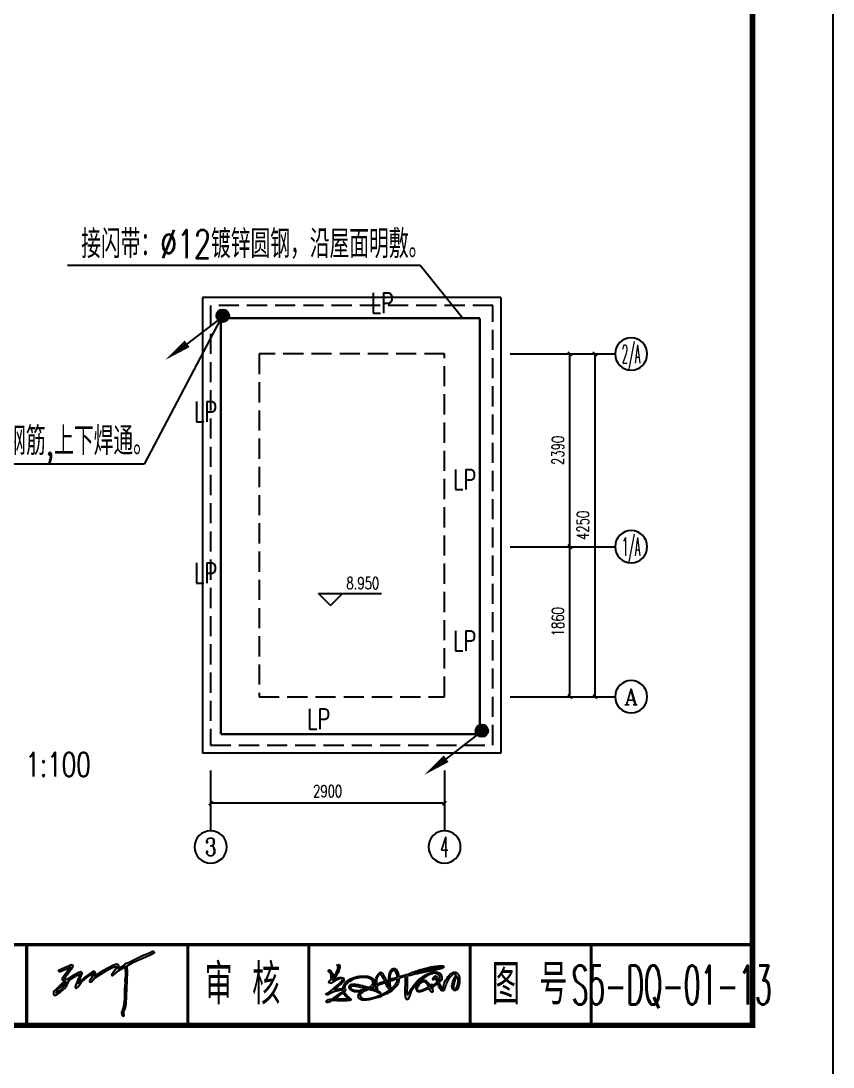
# Model space of a CAD drawing. Header units: millimetres. Extents: x 210068 to 672068, y -299976 to -107099.
# Drawn here: x 493998 to 504068, y -264009 to -251037 of the extents above; entities that cross this region are included whole.
import ezdxf
from ezdxf.enums import TextEntityAlignment as Align

# ---------------------------------------------------------------- set-up
doc = ezdxf.new("R2010")
doc.units = ezdxf.units.MM
doc.header["$LTSCALE"] = 1000
doc.header["$MEASUREMENT"] = 0
doc.linetypes.add('DASH', pattern=[0.35, 0.25, -0.1])
for name, color, linetype in [('AXIS', 6, 'Continuous'), ('AXIS_TEXT', 7, 'Continuous'), ('DIM_ELEV', 3, 'Continuous'), ('E-SYST-DIM', 3, 'Continuous'), ('E-TEXT-PLAN', 7, 'Continuous'), ('E-TEXT-PLAN-DER', 7, 'Continuous'), ('PUB_TEXT', 7, 'Continuous'), ('T-CABL-E', 7, 'Continuous'), ('文字', 7, 'Continuous')]:
    doc.layers.add(name, color=color, linetype=linetype)
doc.styles.add('_TCH_AXIS', font='COMPLEX', dxfattribs={"bigfont": 'GBCBIG'})
doc.styles.add('_TCH_DIM', font='SIMPLEX', dxfattribs={"width": 0.8, "height": 3.5, "bigfont": 'HZTXT'})
doc.styles.add('COMPLEX', font='COMPLEX')
doc.styles.add('DIM_FONT', font='SIMPLEX', dxfattribs={"width": 0.7, "bigfont": 'GBCBIG'})
doc.styles.add('IDQSTYLE', font='simplex1.shx', dxfattribs={"width": 0.7, "bigfont": 'hztxt.shx'})
doc.styles.get("Standard").update_dxf_attribs({"font": 'simplex1.shx', "width": 0.7, "bigfont": 'HZTXT.shx'})
doc.dimstyles.new('DIMN50', dxfattribs={"dimscale": 0.5, "dimtxt": 300, "dimasz": 100, "dimexe": 250, "dimexo": 300, "dimgap": 150, "dimtad": 1, "dimdec": 0, "dimzin": 0, "dimdsep": 46, "dimtxsty": 'DIM_FONT', "dimblk": 'ARCHTICK', "dimcen": 0.09, "dimclrt": 7, "dimazin": 2, "dimtfac": 1, "dimtdec": 0, "dimtix": 1, "dimtmove": 2, "dimatfit": 3, "dimldrblk": 'ARCHTICK', "dimfxl": 0, "dimtolj": 1, "dimtzin": 0, "dimarcsym": 0})

# ---------------------------------------------------------------- blocks, each defined once
blk = doc.blocks.new('series')
at = {"width": 0.75}
for tag, height, p in [('页码', 4, (-35, -19)), ('图名', 5, (-220, -282)), ('图号', 5, (-20, -282))]:
    blk.add_attdef(tag, text='', height=height, dxfattribs=at).set_placement(p, align=Align.MIDDLE_CENTER)
blk = doc.blocks.new('_ArchTick')
at = {"color": 0, "linetype": 'ByBlock', "const_width": 0.4}
blk.add_lwpolyline([(-0.5, -0.5), (0.5, 0.5)], dxfattribs=at)
blk = doc.blocks.new('*D114')
at = {"layer": 'AXIS', "color": 0, "lineweight": -2}
for p, q in [((500613, -257557), (500931, -257557)), ((500806, -259417), (500806, -257557)), ((500613, -259417), (500931, -259417))]:
    blk.add_line(p, q, dxfattribs=at)
at = {"layer": 'Defpoints', "color": 0}
for p in [(500463, -257557), (500806, -257557), (500463, -259417)]:
    blk.add_point(p, dxfattribs=at)
at = {"layer": 'AXIS', "color": 0, "lineweight": -2, "xscale": 50, "yscale": 50, "zscale": 50}
for p, rotation in [((500806, -257557), 90), ((500806, -259417), 270)]:
    blk.add_blockref('_ArchTick', p, dxfattribs=dict(at, rotation=rotation))
at = {"layer": 'AXIS', "color": 7, "insert": (500656, -258487), "char_height": 150, "attachment_point": 5, "rotation": 90, "style": 'DIM_FONT'}
blk.add_mtext('\\A1;1860', dxfattribs=at)
blk = doc.blocks.new('*D115')
at = {"layer": 'AXIS', "color": 0, "lineweight": -2}
for p, q in [((500613, -255167), (500931, -255167)), ((500806, -257557), (500806, -255167)), ((500613, -257557), (500931, -257557))]:
    blk.add_line(p, q, dxfattribs=at)
at = {"layer": 'Defpoints', "color": 0}
for p in [(500463, -255167), (500806, -255167), (500463, -257557)]:
    blk.add_point(p, dxfattribs=at)
at = {"layer": 'AXIS', "color": 0, "lineweight": -2, "xscale": 50, "yscale": 50, "zscale": 50}
for p, rotation in [((500806, -255167), 90), ((500806, -257557), 270)]:
    blk.add_blockref('_ArchTick', p, dxfattribs=dict(at, rotation=rotation))
at = {"layer": 'AXIS', "color": 7, "insert": (500656, -256362), "char_height": 150, "attachment_point": 5, "rotation": 90, "style": 'DIM_FONT'}
blk.add_mtext('\\A1;2390', dxfattribs=at)
blk = doc.blocks.new('*D116')
at = {"layer": 'AXIS', "color": 0, "lineweight": -2}
for p, q in [((500925, -255167), (501242, -255167)), ((501117, -259417), (501117, -255167)), ((500925, -259417), (501242, -259417))]:
    blk.add_line(p, q, dxfattribs=at)
at = {"layer": 'Defpoints', "color": 0}
for p in [(500775, -255167), (501117, -255167), (500775, -259417)]:
    blk.add_point(p, dxfattribs=at)
at = {"layer": 'AXIS', "color": 0, "lineweight": -2, "xscale": 50, "yscale": 50, "zscale": 50}
for p, rotation in [((501117, -255167), 90), ((501117, -259417), 270)]:
    blk.add_blockref('_ArchTick', p, dxfattribs=dict(at, rotation=rotation))
at = {"layer": 'AXIS', "color": 7, "insert": (500967, -257292), "char_height": 150, "attachment_point": 5, "rotation": 90, "style": 'DIM_FONT'}
blk.add_mtext('\\A1;4250', dxfattribs=at)
blk = doc.blocks.new('*D117')
at = {"layer": 'AXIS', "color": 0, "lineweight": -2}
for p, q in [((496351, -260331), (496351, -260863)), ((499251, -260331), (499251, -260863)), ((499251, -260738), (496351, -260738))]:
    blk.add_line(p, q, dxfattribs=at)
at = {"layer": 'Defpoints', "color": 0}
for p in [(496351, -260181), (499251, -260181), (496351, -260738)]:
    blk.add_point(p, dxfattribs=at)
at = {"layer": 'AXIS', "color": 0, "lineweight": -2, "xscale": 50, "yscale": 50, "zscale": 50, "rotation": 180}
blk.add_blockref('_ArchTick', (496351, -260738), dxfattribs=at)
at = {"layer": 'AXIS', "color": 0, "lineweight": -2, "xscale": 50, "yscale": 50, "zscale": 50}
blk.add_blockref('_ArchTick', (499251, -260738), dxfattribs=at)
at = {"layer": 'AXIS', "color": 7, "insert": (497801, -260588), "char_height": 150, "attachment_point": 5, "style": 'DIM_FONT'}
blk.add_mtext('\\A1;2900', dxfattribs=at)
blk = doc.blocks.new('_AXISO')
blk.add_circle((0, 0), 0.5)
at = {"layer": 'AXIS_TEXT', "style": 'COMPLEX', "width": 1.041667}
blk.add_attdef('A', text='', height=0.56, dxfattribs=at).set_placement((-0.25, -0.28), (0.25, -0.28), align=Align.FIT)
blk = doc.blocks.new('*X18')
at = {"color": 0, "linetype": 'Continuous'}
for p, q in [((192.59, 446.72), (193.87, 448.01)), ((192.65, 446.36), (194.23, 447.94)), ((192.69, 447.24), (193.35, 447.91)), ((192.79, 446.07), (194.52, 447.8)), ((192.98, 445.84), (194.75, 447.61)), ((193.23, 445.66), (194.93, 447.37)), ((193.53, 445.54), (195.05, 447.06)), ((193.92, 445.51), (195.08, 446.67)), ((194.61, 445.77), (194.82, 445.99))]:
    blk.add_line(p, q, dxfattribs=at)
blk = doc.blocks.new('HC000750')
at = {"color": 0, "linetype": 'Continuous'}
blk.add_line((0, -0.06), (-3.11, -3.23), dxfattribs=at)
blk.add_lwpolyline([(-3.11, -3.23, 0.8, 0, 0), (-5.06, -5.12, 0, 0, 0)], format="xyseb", dxfattribs=at)
blk.add_circle((0, 0), 0.625, dxfattribs=at)
at = {"color": 0, "linetype": 'Continuous', "xscale": 0.5, "yscale": 0.5, "zscale": 0.5}
blk.add_blockref('*X18', (-96.92, -223.38), dxfattribs=at)
at = {"layer": 'E-TEXT-PLAN-DER', "color": 0, "style": 'IDQSTYLE', "width": 0.7}
blk.add_attdef('PSFHATT', (2.63, -5.12), '', height=2.5, dxfattribs=at)
blk = doc.blocks.new('A$C4E6C0036')
at = {"layer": 'E-TEXT-PLAN', "color": 4, "xscale": 320, "yscale": 320, "zscale": 320}
blk.add_blockref('HC000750', (1618, 1638), dxfattribs=at)

msp = doc.modelspace()

# ---------------------------------------------------------------- hatches: boundary and pattern name
at = {"linetype": 'Continuous'}
h = msp.add_hatch(color=256, dxfattribs=at)
h.paths.add_polyline_path([(494555, -262958.5), (494562.2, -262954.9), (494555, -262976.5), (494515.4, -263026.9), (494472.2, -263066.5), (494436.2, -263088.1), (494457.8, -263048.5)], flags=17)
h.paths.add_polyline_path([(495645.8, -262580.5), (495642.2, -262576.9), (495631.4, -262576.9), (495591.8, -262598.5), (495505.4, -262630.9), (495332.6, -262717.3), (495296.6, -262724.5), (495285.8, -262735.3), (495285.8, -262742.5), (495206.6, -262792.9), (495213.8, -262753.3), (495199.4, -262738.9), (495185, -262735.3), (495138.2, -262749.7), (495015.8, -262814.5), (494918.6, -262879.3), (494911.4, -262879.3), (494922.2, -262850.5), (494918.6, -262832.5), (494911.4, -262825.3), (494889.8, -262825.3), (494789, -262893.7), (494713.4, -262969.3), (494756.6, -262850.5), (494756.6, -262839.7), (494745.8, -262828.9), (494717, -262836.1), (494655.8, -262868.5), (494573, -262922.5), (494533.4, -262915.3), (494641.4, -262767.7), (494645, -262753.3), (494627, -262742.5), (494465, -262810.9), (494465, -262821.7), (494475.8, -262828.9), (494612.6, -262771.3), (494508.2, -262911.7), (494508.2, -262926.1), (494515.4, -262933.3), (494547.8, -262940.5), (494501, -262976.5), (494411, -263066.5), (494403.8, -263080.9), (494403.8, -263109.7), (494414.6, -263120.5), (494447, -263109.7), (494483, -263084.5), (494537, -263034.1), (494565.8, -262998.1), (494601.8, -262926.1), (494688.2, -262872.1), (494731.4, -262854.1), (494670.2, -263008.9), (494670.2, -263023.3), (494684.6, -263034.1), (494709.8, -263012.5), (494745.8, -262962.1), (494789, -262918.9), (494850.2, -262872.1), (494897, -262846.9), (494886.2, -262882.9), (494850.2, -262944.1), (494857.4, -262958.5), (494879, -262947.7), (494911.4, -262908.1), (495055.4, -262814.5), (495134.6, -262774.9), (495170.6, -262760.5), (495188.6, -262760.5), (495188.6, -262774.9), (495120.2, -262864.9), (495123.8, -262875.7), (495138.2, -262875.7), (495213.8, -262810.9), (495289.4, -262767.7), (495293, -262875.7), (495285.8, -262929.7), (495289.4, -262972.9), (495282.2, -263034.1), (495282.2, -263156.5), (495271.4, -263260.9), (495246.2, -263332.9), (495249.8, -263358.1), (495264.2, -263376.1), (495271.4, -263376.1), (495278.6, -263365.3), (495271.4, -263336.5), (495296.6, -263271.7), (495303.8, -263224.9), (495318.2, -262836.1), (495314.6, -262753.3), (495393.8, -262706.5), (495613.4, -262612.9), (495653, -262587.7)])
h = msp.add_hatch(color=256)
h.paths.add_polyline_path([(497931.4, -262757.8, 0.4327362), (497923.3, -262751, -0.414825), (497917.2, -262746.2, -0.2174435), (497939.8, -262739.1, -0.3028238), (497952.6, -262758.1, -0.0646195), (497938.8, -262824.4, 0.0020696), (497892.8, -262901.3, -0.0118612), (497863.8, -262927.4, 0.7994399), (497876.4, -262930.3, -0.0277972), (497939.3, -262900.3, -0.1025058), (497987.2, -262901.1, -0.2791053), (497997.7, -262911.2, -0.3766822), (497994.9, -262952.2, -0.0137946), (497903.5, -263034.3, 0.0411371), (497884.8, -263049.4, 0.3266972), (497899.9, -263050.9, -0.0497927), (497968.5, -263037.2, 0.1381295), (497991.1, -263030, 0.0043732), (497996.8, -262998.1, -0.0037903), (498028, -262954.7, -0.0731098), (498091.9, -262912.5, -0.0392957), (498163.9, -262888.1, -0.0576859), (498298.5, -262881.6, -0.0451618), (498362.2, -262913.1, -0.096541), (498385.9, -262954.3, -0.063701), (498373.9, -262990.6, 0.7152111), (498379.2, -262993.8, 0.0348217), (498393.7, -262986, -0.0050491), (498393.3, -262945.9, -0.0699507), (498406, -262887.4, -0.0946028), (498451.8, -262833, -0.4266704), (498466, -262834.8, -0.1664051), (498490.4, -262862.8, -0.0455592), (498518.9, -262919.7, 0.3457404), (498534.6, -262937.1, 0.3271849), (498558.7, -262926.4, -0.006336), (498564.2, -262859.7, -0.0704587), (498593.8, -262798.8, -0.2771538), (498634.7, -262787.8, -0.2582571), (498659.4, -262811.6, -0.0598532), (498680.3, -262859.4, 0.0331616), (498683.2, -262888.3), (498723, -262878.4, 0.0061849), (498781.2, -262863.1, -0.0154702), (498928.5, -262808.3, -0.0237323), (499052.8, -262774.5, -0.0275198), (499179.7, -262755.1, -0.0939047), (499233.7, -262755.7, -0.6394761), (499234.5, -262779.2, -0.0844158), (499170.3, -262799.9, -0.0132345), (499031.7, -262827.4, 0.00764), (498800.5, -262879.1, 0.4170973), (498787.5, -262896.9, -0.0068591), (498784.8, -263060.8, 0.052186), (498786.3, -263105.7, 0.9171388), (498798.3, -263107.1, -0.0654685), (498854.8, -263016.8, -0.040623), (498923, -262933, -0.0295505), (499006.8, -262873.5, -0.0510813), (499097.4, -262831.9, -0.0592818), (499159.4, -262830.6, -0.0981614), (499205.2, -262857.1, -0.1186853), (499217.9, -262908.9, -0.1726922), (499198, -262949.3, 0.0946632), (499182.9, -262958.9, 0.0521788), (499212.9, -263028.2, 0.3405225), (499226.7, -263038, 0.25885), (499235.6, -263023.5, -0.0721136), (499254.2, -262949, -0.0415148), (499313.7, -262864.7, -0.0470668), (499350.5, -262837.2, -0.1827595), (499383.1, -262830.6, -0.2343197), (499420, -262859.1, -0.0735697), (499433.5, -262892, -0.0388471), (499436.8, -262917.1, -0.074643), (499426.2, -263010.6, -0.0217995), (499413.7, -263041.5, -0.1539104), (499388.4, -263061.2, -0.223788), (499370, -263058.2, -0.1622081), (499346, -263026.9, -0.1397454), (499348, -262973.4, -0.0385409), (499379.4, -262893, 0.0143412), (499391.9, -262869.1, 0.309375), (499388.1, -262856.4, 0.2722505), (499371.7, -262851.2, 0.128075), (499345.2, -262868.2, 0.0555112), (499309.1, -262908.8, 0.0577165), (499275.9, -262967, 0.0259253), (499254.8, -263034.6, -0.168675), (499233.3, -263064.8, -0.1362568), (499210.1, -263058.4, -0.1167027), (499180.9, -263008.3, -0.032028), (499171.6, -262981.3, 0.5041088), (499163.2, -262980.4, -0.0231096), (499131.8, -262998.9, -0.0152378), (499105.7, -263013.2, 0.3334555), (499101.3, -263026.4, 0.044295), (499106.7, -263064.8, -0.2384524), (499102.4, -263079.3, -0.2012734), (499089.6, -263078.5, -0.0718023), (499077.2, -263067.4, -0.1000271), (499065.3, -263042.2, 0.2425395), (499060.1, -263034.9, 0.2253254), (499048.4, -263038.3, -0.0305318), (498970.2, -263072.2, -0.0623434), (498931.6, -263078.2, -0.0254803), (498916, -263070.3, -0.1584213), (498900.9, -263042.2, -0.0347172), (498900.3, -263035.2, -0.0931023), (498912, -262998.9, -0.0511314), (498946.2, -262952.1, -0.0518468), (498978.2, -262930, -0.0699281), (499005.5, -262929.7, -0.0862153), (499032.2, -262947, 0.0042666), (499050, -262967.7, -0.0082458), (499072.9, -263007.1, 0.4672977), (499085.5, -263006.7, 0.2152786), (499089, -262988.9, -0.1146676), (499091.9, -262982.5, -0.2545008), (499097.8, -262988.2, 0.157949), (499102.8, -262995.2, 0.0496999), (499132.9, -262976.5, 0.0431146), (499161.5, -262955.9, 0.1935942), (499153.7, -262941.3, -0.0042784), (499140, -262907.1, 0.3613943), (499129.5, -262909.2, 0.0482181), (499114.6, -262928.1, -0.1901289), (499105.6, -262926, -0.2330104), (499108.1, -262911.7, -0.1097301), (499128, -262884.1, -0.4251917), (499152.1, -262884, -0.0321403), (499165.6, -262916.4, 0.0623462), (499176.2, -262938.1, 0.1551652), (499187.1, -262933.2, 0.1479596), (499194.6, -262901, 0.1345155), (499177.9, -262863.1, 0.1393905), (499122.6, -262846.3, 0.0360024), (499040.6, -262873.9, 0.0208982), (498954.5, -262930.7, 0.0282837), (498870.6, -263024.2), (498839, -263070.5), (498810.5, -263141.6), (498794.1, -263171.1), (498778.9, -263171.1), (498769.7, -263159.6), (498765.8, -263129.7, -0.0460679), (498764.8, -262994.1, -0.0082422), (498767.5, -262927.4, 0.0338811), (498768, -262897.7, 0.5113301), (498756.3, -262887.2, -0.0582598), (498703.8, -262902.4, 0.1369115), (498687.5, -262911.3, 0.1861389), (498682.5, -262940.9, -0.2193356), (498658.3, -263001.5, -0.0562723), (498574.2, -263080.5, -0.0279825), (498409, -263152.7, -0.0286218), (498285.9, -263180.7, -0.0620296), (498231.2, -263177.7, -0.1104476), (498190.2, -263155.8, -0.1967704), (498182.3, -263118.8, -0.1131678), (498200.7, -263084.9, -0.0371835), (498218.7, -263073.2, 0.6466787), (498214.9, -263070.7, -0.1576124), (498187.9, -263078.2, -0.0170253), (498133.2, -263075.5, -0.1193186), (498089.8, -263053.6, -0.1690436), (498067.5, -263020.3, -0.2332322), (498074.7, -262995.2, -0.1410183), (498107.2, -262979.7, -0.0508835), (498148.4, -262981.8, -0.0195394), (498209, -262993.7, -0.0304809), (498299, -263019.2, 0.1215215), (498315.8, -263019, 0.0485331), (498345.8, -262998.4, 0.147562), (498361.2, -262971.6, 0.1370582), (498358.9, -262939.5, 0.0665455), (498332.6, -262915.7, 0.0377993), (498284.9, -262899.9, 0.0299176), (498214, -262900, 0.0427972), (498133.1, -262915.4, 0.0420571), (498057.7, -262958.3, 0.0981624), (498018.3, -263002.5, 0.0841314), (498009, -263033.8, -0.1519375), (498024.3, -263057.6, -0.3106588), (498014, -263067.9, 0.3875144), (498011.5, -263084.3, 0.0608374), (498042.1, -263124.8, -0.0011282), (498058.2, -263140.2, 0.0072521), (498086.9, -263162.6, -0.3491084), (498090.2, -263175.6, 1.2567844), (498087.3, -263178.6, -0.2568734), (498070.7, -263183.6, -0.0124278), (497999.7, -263189, -0.0245348), (497891.4, -263185.3, 0.0325614), (497850.9, -263185.9, -0.0617886), (497801.8, -263208.4, -0.5628851), (497784.1, -263192.9, -0.2086462), (497797.7, -263178.2, -0.1119134), (497851.5, -263167.9, 0.0189876), (497870.2, -263156.2, -0.0015636), (497965.4, -263088.4, 0.0431656), (497997.3, -263064.9, 0.2774168), (497987.7, -263052.2, 0.0215885), (497911.9, -263068, 0.0625001), (497853, -263084.8, 0.0430708), (497806.1, -263115, -0.1160671), (497783.6, -263110.2, -0.4490408), (497788.4, -263096.8, -0.0009373), (497818.6, -263079.1, 0.0358329), (497899.3, -263015.4, 0.0144033), (497977.1, -262944.3, -0.0026158), (497988.9, -262928.2, 0.2401308), (497982.9, -262913.2, 0.1301719), (497938.3, -262917.7, 0.0410354), (497883.1, -262948.8, 0.0090065), (497848.7, -262969.5, -0.1516466), (497820.8, -262966.8, -0.1315232), (497813.9, -262955.4, -0.1772201), (497833.1, -262934.8, -0.0119865), (497846, -262920.7, 0.1895782), (497845.1, -262895.2, 0.0195597), (497841.8, -262857.4, 0.0812343), (497822.2, -262834, -0.0497585), (497812.9, -262820.6, -0.2540424), (497814.6, -262808.2, -0.30104), (497830.3, -262806, -0.2307617), (497832.5, -262808.3, -0.0165178), (497847.1, -262827.2, -0.0043282), (497863.2, -262849.6, -0.0040155), (497866.7, -262894.1, 0.3889693), (497879, -262888.7, -0.0727992), (497901.5, -262853.3, -0.0107612), (497915.6, -262821.5, 0.0023371), (497929.1, -262784.8, 0.0646151)])
h.paths.add_polyline_path([(498486.7, -262900.2, 0.0065219), (498505.4, -262931.7, -0.2716971), (498508, -262944.4, -0.240232), (498498.3, -262950.5, 0.046381), (498472.1, -262957.1, 0.0200979), (498417.9, -262979.5, -0.4281212), (498407.5, -262978.2, -0.2210185), (498404.5, -262967.3, -0.046018), (498412, -262912.4, 0.0496636), (498423.5, -262884, -0.130486), (498447.2, -262856.9), (498454, -262854.5, -0.3156224), (498464.4, -262863.8, -0.0200788)], flags=16)
h.paths.add_polyline_path([(498518, -262963.9, 0.0405167), (498520.4, -262976, -0.0162823), (498540.6, -263012.7, 0.0839158), (498563.5, -263040.9, 0.4083665), (498576.3, -263039.6, 0.0091667), (498575.6, -263009.7, 0.0198115), (498571.4, -262954.9, -0.183743), (498577.6, -262942.5, -0.0325545), (498595.7, -262938.2, 0.0125035), (498652.1, -262920.7, -0.1784633), (498662.3, -262918.1, -0.0798844), (498663.5, -262940.1, -0.0426192), (498640.3, -262985, -0.0147428), (498585.3, -263048.4, 0.0005419), (498486.3, -263101.3, -0.01808), (498370.6, -263147.5, -0.0364788), (498303.2, -263160.8, -0.056104), (498243.7, -263160, -0.1075588), (498214.2, -263145.6, -0.1739776), (498203.8, -263122.4, -0.2239365), (498214.2, -263099.1, -0.0605148), (498252.1, -263072.1, -0.0176263), (498304, -263046.9, -0.1133686), (498314.3, -263046.9, 0.0030335), (498351, -263057.3, -0.0104927), (498397.4, -263071.4, -0.0302672), (498415.1, -263078.9, -0.0453155), (498425.9, -263084.9, -0.1046585), (498429, -263086.7, 0.1444517), (498444, -263093.3, 0.4530348), (498455.2, -263089.6, 0.3138115), (498456.2, -263083.2, 0.0522387), (498439.3, -263071.8, 0.0569054), (498421.8, -263061.9, -0.2850284), (498418.2, -263054.6, 0.0893207), (498413.7, -263029.1, -0.1474286), (498409.6, -263008.8, -0.2223063), (498421.9, -262999.9, 0.0107226), (498469.8, -262981, 0.0287759), (498509.3, -262962.9, -0.4496064)], flags=16)
h.paths.add_polyline_path([(498579.8, -262862.5, -0.0474508), (498595.6, -262821.2, -0.3272478), (498619.2, -262807.7, -0.2577654), (498644.6, -262830.6, 0.0319868), (498653.7, -262851.8, -0.0621655), (498659.7, -262892.4, -0.4762855), (498652.7, -262900.5, -0.021082), (498601.1, -262916.8, -0.0341056), (498579.4, -262922, -0.2405952), (498575.1, -262916.6, -0.0718276)], flags=16)
h.paths.add_polyline_path([(498536.7, -262952.6, -0.3115096), (498538.7, -262952.1, 0.0911218), (498547, -262952.2, -0.0446169), (498559, -262950.6, -0.2547374), (498561.5, -262956.6, 0.043825), (498561.7, -262980.1, 0.0541408), (498565.8, -263003.5, -0.5119127), (498564.1, -263007.3, -0.250815), (498557.4, -263003.5, -0.0680889), (498554.3, -262997.3, 0.0275946), (498545.7, -262971.4), (498536.5, -262955.2, -0.4388178)], flags=16)
h.paths.add_polyline_path([(498394.3, -263008.9, -0.0707934), (498400.2, -263025.9, -0.03684), (498403.1, -263050, -0.5117016), (498398.3, -263051.7, 0.0080913), (498375, -263043.5, -0.0360686), (498354.4, -263035.1, 0.0687236), (498337.8, -263032.8, -1.0248645), (498337.9, -263029.4, 0.0863238), (498346.7, -263027.5, 0.0287724), (498378.4, -263010.1, -0.2793862)], flags=16)
h.paths.add_polyline_path([(498280.9, -263038.4, 0.1271146), (498273.7, -263041.3, -0.0846139), (498251.5, -263050.9, -0.0075428), (498208, -263059.8, -0.0803604), (498150.1, -263062.5, -0.1455319), (498109.7, -263050.3, -0.072881), (498089.7, -263031, -0.3566055), (498089.8, -263009.7, -0.2035049), (498106.8, -263002, -0.0855498), (498129.3, -263000.9, -0.0046076), (498173.1, -263007.5, 0.0120104), (498248.9, -263025.6, 0.0170637), (498278.8, -263032.4, -0.6496536)], flags=16)
h.paths.add_polyline_path([(498869.9, -262837.5, -0.0443046), (498883.1, -262831.8, -0.0042637), (499049.6, -262785.2, -0.0083353), (499146.7, -262769.6, 0.0005722), (499205.2, -262764.1, -0.0615942), (499215.8, -262768, -0.6713136), (499213.5, -262771.2, -0.0126638), (499151.6, -262785.2, -0.0183642), (499087.5, -262797.9, -0.0134821), (498975.5, -262820.5, 0.015232), (498904.2, -262835, 0.079126), (498876.8, -262840.7, -0.0900793), (498872.3, -262842.8, -1.1085934)], flags=16)
h.paths.add_polyline_path([(498920.8, -263012.1, -0.0724163), (498936.4, -262990.3, -0.0758288), (498963.6, -262959.8, -0.1260936), (498989.5, -262950.2, -0.1837588), (499020.2, -262963.7, -0.0604555), (499041.7, -262995.2, -0.0556187), (499052.1, -263020.5), (499014.7, -263040.9), (498953, -263064.1, -0.0936187), (498939.1, -263066.5, -0.1037716), (498920.1, -263059.6, -0.1768534), (498912.8, -263043.7, -0.2049788)], flags=16)
h.paths.add_polyline_path([(498070.2, -263162.9, -0.5717642), (498067.7, -263166.5, 0.0055015), (498029.6, -263167, 0.0030436), (497970.4, -263169.3, -0.0058344), (497915, -263169.1, -0.0217204), (497890.4, -263168, -0.0474839), (497878.9, -263167.4, -0.9236702), (497877.7, -263163.6, 0.1291052), (497885, -263162.1, 0.0216292), (497891.5, -263158.4, 0.0282954), (497897.2, -263155.2, -0.0034908), (497963.9, -263111.2, -0.1003003), (497990, -263092.8, -0.1688866), (497999, -263092.8, -0.0769142), (498003.1, -263104.3, 0.0384114), (498015.7, -263122.9, -0.0277339), (498034.5, -263142.2, 0.0181475), (498057.6, -263157.8, 0.0503106)], flags=16)
h.paths.add_polyline_path([(499079.2, -263022.2, -0.3394371), (499085.1, -263017.8), (499086.4, -263017.8, -0.0911281), (499090.7, -263018.3, -0.1197509), (499091.5, -263019.3, -0.2175607), (499092.5, -263023.1, -0.1720675), (499090.2, -263028.1, -0.3453662), (499086.1, -263029.5, -0.180886), (499081, -263026.4, -0.2867065)], flags=16)
h.paths.add_polyline_path([(499372.9, -262972, 0.0269927), (499378.1, -262949.8, -0.0167424), (499388.1, -262920.8, 0.0736244), (499394.2, -262901.3, -0.1008778), (499398.2, -262888.7, -0.5931232), (499404.5, -262888.8, -0.1527362), (499415.9, -262929.7, -0.0390382), (499407, -262995.6, -0.0762334), (499389.6, -263037.1, -0.5122047), (499371.1, -263037.4, -0.0923839), (499364.8, -263020, -0.0797837), (499364.7, -263003.5, -0.0636056)], flags=16)

# ---------------------------------------------------------------- linework, layer by layer
for p, q in [((499950.8, -254466.9), (496250.8, -254466.9)), ((496250.8, -254466.9), (496250.8, -260116.9)), ((499950.8, -254466.9), (499950.8, -260116.9)), ((499950.8, -260116.9), (496250.8, -260116.9))]:
    msp.add_line(p, q)
msp.add_lwpolyline([(504068.5, -264491.9), (504068.5, -234791.9), (462068.5, -234791.9), (462068.5, -264491.9)], close=True)
for points, const_width in [([(503068.5, -235791.9), (465068.5, -235791.9), (465068.5, -263491.9), (503068.5, -263491.9), (503068.5, -235791.9)], 70), ([(465068.5, -262491.9), (503068.5, -262491.9)], 40), ([(494068.5, -263491.9), (494068.5, -262491.9)], 40), ([(496068.5, -263491.9), (496068.5, -262491.9)], 40), ([(497568.5, -263491.9), (497568.5, -262491.9)], 40), ([(499568.5, -263491.9), (499568.5, -262491.9)], 40), ([(501068.5, -263491.9), (501068.5, -262491.9)], 40)]:
    msp.add_lwpolyline(points, dxfattribs=dict(const_width=const_width))
at = {"color": 8, "linetype": 'DASH'}
for points in [[(499850.8, -254566.9), (496350.8, -254566.9), (496350.8, -260016.9), (499850.8, -260016.9)], [(499250.8, -255166.9), (496950.8, -255166.9), (496950.8, -259416.9), (499250.8, -259416.9)]]:
    msp.add_lwpolyline(points, close=True, dxfattribs=at)
at = {"linetype": 'Continuous'}
for points in [[(495645.8, -262580.5), (495642.2, -262576.9), (495631.4, -262576.9), (495591.8, -262598.5), (495505.4, -262630.9), (495332.6, -262717.3), (495296.6, -262724.5), (495285.8, -262735.3), (495285.8, -262742.5), (495206.6, -262792.9), (495213.8, -262753.3), (495199.4, -262738.9), (495185, -262735.3), (495138.2, -262749.7), (495015.8, -262814.5), (494918.6, -262879.3), (494911.4, -262879.3), (494922.2, -262850.5), (494918.6, -262832.5), (494911.4, -262825.3), (494889.8, -262825.3), (494789, -262893.7), (494713.4, -262969.3), (494756.6, -262850.5), (494756.6, -262839.7), (494745.8, -262828.9), (494717, -262836.1), (494655.8, -262868.5), (494573, -262922.5), (494533.4, -262915.3), (494641.4, -262767.7), (494645, -262753.3), (494627, -262742.5), (494465, -262810.9), (494465, -262821.7), (494475.8, -262828.9), (494612.6, -262771.3), (494508.2, -262911.7), (494508.2, -262926.1), (494515.4, -262933.3), (494547.8, -262940.5), (494501, -262976.5), (494411, -263066.5), (494403.8, -263080.9), (494403.8, -263109.7), (494414.6, -263120.5), (494447, -263109.7), (494483, -263084.5), (494537, -263034.1), (494565.8, -262998.1), (494601.8, -262926.1), (494688.2, -262872.1), (494731.4, -262854.1), (494670.2, -263008.9), (494670.2, -263023.3), (494684.6, -263034.1), (494709.8, -263012.5), (494745.8, -262962.1), (494789, -262918.9), (494850.2, -262872.1), (494897, -262846.9), (494886.2, -262882.9), (494850.2, -262944.1), (494857.4, -262958.5), (494879, -262947.7), (494911.4, -262908.1), (495055.4, -262814.5), (495134.6, -262774.9), (495170.6, -262760.5), (495188.6, -262760.5), (495188.6, -262774.9), (495120.2, -262864.9), (495123.8, -262875.7), (495138.2, -262875.7), (495213.8, -262810.9), (495289.4, -262767.7), (495293, -262875.7), (495285.8, -262929.7), (495289.4, -262972.9), (495282.2, -263034.1), (495282.2, -263156.5), (495271.4, -263260.9), (495246.2, -263332.9), (495249.8, -263358.1), (495264.2, -263376.1), (495271.4, -263376.1), (495278.6, -263365.3), (495271.4, -263336.5), (495296.6, -263271.7), (495303.8, -263224.9), (495318.2, -262836.1), (495314.6, -262753.3), (495393.8, -262706.5), (495613.4, -262612.9), (495653, -262587.7), (495645.8, -262580.5)], [(494555, -262958.5), (494562.2, -262954.9), (494555, -262976.5), (494515.4, -263026.9), (494472.2, -263066.5), (494436.2, -263088.1), (494457.8, -263048.5), (494555, -262958.5)]]:
    msp.add_lwpolyline(points, dxfattribs=at)
for points in [[(498870.6, -263024.2), (498839, -263070.5), (498810.5, -263141.6), (498794.1, -263171.1), (498778.9, -263171.1), (498769.7, -263159.6), (498765.8, -263129.7, -0.0460679), (498764.8, -262994.1, -0.0082422), (498767.5, -262927.4, 0.0338811), (498768, -262897.7, 0.5113301), (498756.3, -262887.2, -0.0582598), (498703.8, -262902.4, 0.1369115), (498687.5, -262911.3, 0.1861389), (498682.5, -262940.9, -0.2193356), (498658.3, -263001.5, -0.0562723), (498574.2, -263080.5, -0.0279825), (498409, -263152.7, -0.0286218), (498285.9, -263180.7, -0.0620296), (498231.2, -263177.7, -0.1104476), (498190.2, -263155.8, -0.1967704), (498182.3, -263118.8, -0.1131678), (498200.7, -263084.9, -0.0371835), (498218.7, -263073.2, 0.6644047), (498214.8, -263070.7, -0.1569135), (498187.9, -263078.2, -0.0170253), (498133.2, -263075.5, -0.1193186), (498089.8, -263053.6, -0.1690436), (498067.5, -263020.3, -0.2332322), (498074.7, -262995.2, -0.1410183), (498107.2, -262979.7, -0.0508835), (498148.4, -262981.8, -0.0195394), (498209, -262993.7, -0.0304809), (498299, -263019.2, 0.1215215), (498315.8, -263019, 0.0485331), (498345.8, -262998.4, 0.147562), (498361.2, -262971.6, 0.1370582), (498358.9, -262939.5, 0.0665455), (498332.6, -262915.7, 0.0377993), (498284.9, -262899.9, 0.0299176), (498214, -262900, 0.0427972), (498133.1, -262915.4, 0.0420571), (498057.7, -262958.3, 0.0981624), (498018.3, -263002.5, 0.0841314), (498009, -263033.8, -0.1519375), (498024.3, -263057.6, -0.3106588), (498014, -263067.9, 0.3875144), (498011.5, -263084.3, 0.0608374), (498042.1, -263124.8, -0.0011282), (498058.2, -263140.2, 0.0072521), (498086.9, -263162.6, -0.3491084), (498090.2, -263175.6, 1.2567844), (498087.3, -263178.6, -0.2568734), (498070.7, -263183.6, -0.0124278), (497999.7, -263189, -0.0245348), (497891.4, -263185.3, 0.0325614), (497850.9, -263185.9, -0.0617886), (497801.8, -263208.4, -0.5628851), (497784.1, -263192.9, -0.2086462), (497797.7, -263178.2, -0.1119134), (497851.5, -263167.9, 0.0189876), (497870.2, -263156.2, -0.0015636), (497965.4, -263088.4, 0.0431656), (497997.3, -263064.9, 0.2774168), (497987.7, -263052.2, 0.0215885), (497911.9, -263068, 0.0625001), (497853, -263084.8, 0.0430708), (497806.1, -263115, -0.1160671), (497783.6, -263110.2, -0.4490408), (497788.4, -263096.8, -0.0009373), (497818.6, -263079.1, 0.0358329), (497899.3, -263015.4, 0.0144033), (497977.1, -262944.3, -0.0026158), (497988.9, -262928.2, 0.2401308), (497982.9, -262913.2, 0.1301719), (497938.3, -262917.7, 0.0410354), (497883.1, -262948.8, 0.0090065), (497848.7, -262969.5, -0.1516466), (497820.8, -262966.8, -0.1315232), (497813.9, -262955.4, -0.1772201), (497833.1, -262934.8, -0.0119865), (497846, -262920.7, 0.1895782), (497845.1, -262895.2, 0.0195597), (497841.8, -262857.4, 0.0812343), (497822.2, -262834, -0.0497585), (497812.9, -262820.6, -0.2540424), (497814.6, -262808.2, -0.30104), (497830.3, -262806, -0.2307617), (497832.5, -262808.3, -0.0165178), (497847.1, -262827.2, -0.0043282), (497863.2, -262849.6, -0.0040155), (497866.7, -262894.1, 0.3889693), (497879, -262888.7, -0.0727992), (497901.5, -262853.3, -0.0107612), (497915.6, -262821.5, 0.0023371), (497929.1, -262784.8, 0.0646151), (497931.4, -262757.8, 0.4327362), (497923.3, -262751, -0.414825), (497917.2, -262746.2, -0.2174435), (497939.8, -262739.1, -0.3028238), (497952.6, -262758.1, -0.0646195), (497938.8, -262824.4, 0.0020696), (497892.8, -262901.3, -0.0118612), (497863.8, -262927.4, 0.7994399), (497876.4, -262930.3, -0.0277972), (497939.3, -262900.3, -0.1025058), (497987.2, -262901.1, -0.2791053), (497997.7, -262911.2, -0.3766822), (497994.9, -262952.2, -0.0137946), (497903.5, -263034.3, 0.0411371), (497884.8, -263049.4, 0.3266972), (497899.9, -263050.9, -0.0497927), (497968.5, -263037.2, 0.1381295), (497991.1, -263030, 0.0043732), (497996.8, -262998.1, -0.0037903), (498028, -262954.7, -0.0731098), (498091.9, -262912.5, -0.0392957), (498163.9, -262888.1, -0.0576859), (498298.5, -262881.6, -0.0451618), (498362.2, -262913.1, -0.096541), (498385.9, -262954.3, -0.063701), (498373.9, -262990.6, 0.7152111), (498379.2, -262993.8, 0.0348217), (498393.7, -262986, -0.0050491), (498393.3, -262945.9, -0.0699507), (498406, -262887.4, -0.0946028), (498451.8, -262833, -0.4266704), (498466, -262834.8, -0.1664051), (498490.4, -262862.8, -0.0455592), (498518.9, -262919.7, 0.3457404), (498534.6, -262937.1, 0.3271849), (498558.7, -262926.4, -0.006336), (498564.2, -262859.7, -0.0704587), (498593.8, -262798.8, -0.2771538), (498634.7, -262787.8, -0.2582571), (498659.4, -262811.6, -0.0598532), (498680.3, -262859.4, 0.0331616), (498683.2, -262888.3, 0.0000002), (498723, -262878.4, 0.0061849), (498781.2, -262863.1, -0.0154702), (498928.5, -262808.3, -0.0237323), (499052.8, -262774.5, -0.0275198), (499179.7, -262755.1, -0.0939047), (499233.7, -262755.7, -0.6304944), (499234.8, -262779, -0.0848295), (499170.3, -262799.9, -0.0132345), (499031.7, -262827.4, 0.00764), (498800.5, -262879.1, 0.4170973), (498787.5, -262896.9, -0.0068591), (498784.8, -263060.8, 0.052186), (498786.3, -263105.7, 0.9171388), (498798.3, -263107.1, -0.0654685), (498854.8, -263016.8, -0.040623), (498923, -262933, -0.0295505), (499006.8, -262873.5, -0.0510813), (499097.4, -262831.9, -0.0592818), (499159.4, -262830.6, -0.0981614), (499205.2, -262857.1, -0.1186853), (499217.9, -262908.9, -0.1726922), (499198, -262949.3, 0.0946632), (499182.9, -262958.9, 0.0521788), (499212.9, -263028.2, 0.3405225), (499226.7, -263038, 0.25885), (499235.6, -263023.5, -0.0721136), (499254.2, -262949, -0.0415148), (499313.7, -262864.7, -0.0470668), (499350.5, -262837.2, -0.1827595), (499383.1, -262830.6, -0.2343197), (499420, -262859.1, -0.0735697), (499433.5, -262892, -0.0388471), (499436.8, -262917.1, -0.074643), (499426.2, -263010.6, -0.0217995), (499413.7, -263041.5, -0.1539104), (499388.4, -263061.2, -0.2226467), (499370.1, -263058.3, -0.1625984), (499346, -263026.9, -0.1397454), (499348, -262973.4, -0.0385409), (499379.4, -262893, 0.0143412), (499391.9, -262869.1, 0.309375), (499388.1, -262856.4, 0.2722505), (499371.7, -262851.2, 0.128075), (499345.2, -262868.2, 0.0555112), (499309.1, -262908.8, 0.0577165), (499275.9, -262967, 0.0259253), (499254.8, -263034.6, -0.168675), (499233.3, -263064.8, -0.1362568), (499210.1, -263058.4, -0.1167027), (499180.9, -263008.3, -0.032028), (499171.6, -262981.3, 0.5041088), (499163.2, -262980.4, -0.0231096), (499131.8, -262998.9, -0.0152378), (499105.7, -263013.2, 0.3334555), (499101.3, -263026.4, 0.044295), (499106.7, -263064.8, -0.2384524), (499102.4, -263079.3, -0.2012734), (499089.6, -263078.5, -0.0718023), (499077.2, -263067.4, -0.1000271), (499065.3, -263042.2, 0.2425395), (499060.1, -263034.9, 0.2253254), (499048.4, -263038.3, -0.0305318), (498970.2, -263072.2, -0.0623434), (498931.6, -263078.2, -0.0254803), (498916, -263070.3, -0.1584213), (498900.9, -263042.2, -0.0347172), (498900.3, -263035.2, -0.0931023), (498912, -262998.9, -0.0511314), (498946.2, -262952.1, -0.0518468), (498978.2, -262930, -0.0699281), (499005.5, -262929.7, -0.0862153), (499032.2, -262947, 0.0042666), (499050, -262967.7, -0.0082458), (499072.9, -263007.1, 0.5081152), (499086.1, -263005.8, 0.202421), (499089, -262988.9, -0.1146676), (499091.9, -262982.5, -0.2545008), (499097.8, -262988.2, 0.157949), (499102.8, -262995.2, 0.0496999), (499132.9, -262976.5, 0.0431146), (499161.5, -262955.9, 0.1935942), (499153.7, -262941.3, -0.0042784), (499140, -262907.1, 0.3613943), (499129.5, -262909.2, 0.0482181), (499114.6, -262928.1, -0.1901289), (499105.6, -262926, -0.2330104), (499108.1, -262911.7, -0.1097301), (499128, -262884.1, -0.4251917), (499152.1, -262884, -0.0316477), (499165.4, -262915.9, 0.0637352), (499176.2, -262938.1, 0.1551652), (499187.1, -262933.2, 0.1479596), (499194.6, -262901, 0.1345155), (499177.9, -262863.1, 0.1393905), (499122.6, -262846.3, 0.0360024), (499040.6, -262873.9, 0.0208982), (498954.5, -262930.7, 0.0282837), (498870.6, -263024.2, 0.0139068)], [(498575.1, -262916.6, -0.0718276), (498579.8, -262862.5, -0.0474508), (498595.6, -262821.2, -0.3272478), (498619.2, -262807.7, -0.2532239), (498644.4, -262830, 0.0328209), (498653.7, -262851.8, -0.0621655), (498659.7, -262892.4, -0.4762855), (498652.7, -262900.5, -0.021082), (498601.1, -262916.8, -0.0341056), (498579.4, -262922, -0.2405952), (498575.1, -262916.6, 10.2712743)], [(498883.1, -262831.8, -0.0042637), (499049.6, -262785.2, -0.0083353), (499146.7, -262769.6, 0.0005722), (499205.2, -262764.1, -0.0615942), (499215.8, -262768, -0.6713136), (499213.5, -262771.2, -0.0126638), (499151.6, -262785.2, -0.0183642), (499087.5, -262797.9, -0.0134821), (498975.5, -262820.5, 0.015232), (498904.2, -262835, 0.079126), (498876.8, -262840.7, -0.0900793), (498872.3, -262842.8, -1.1085934), (498869.9, -262837.5, -0.0443046), (498883.1, -262831.8, -428.3898095)], [(498304, -263046.9, 0.0176263), (498252.1, -263072.1, 0.0605148), (498214.2, -263099.1, 0.2239365), (498203.8, -263122.4, 0.1739776), (498214.2, -263145.6, 0.1075588), (498243.7, -263160, 0.056104), (498303.2, -263160.8, 0.0364788), (498370.6, -263147.5, 0.01808), (498486.3, -263101.3, -0.0005419), (498585.3, -263048.4, 0.0147428), (498640.3, -262985, 0.0426192), (498663.5, -262940.1, 0.0798844), (498662.3, -262918.1, 0.1784633), (498652.1, -262920.7, -0.0125035), (498595.7, -262938.2, 0.0325545), (498577.6, -262942.5, 0.183743), (498571.4, -262954.9, -0.0198115), (498575.6, -263009.7, -0.0091667), (498576.3, -263039.6, -0.4381583), (498562.8, -263040.3, -0.0817773), (498540.6, -263012.7, 0.0162823), (498520.4, -262976, -0.0405167), (498518, -262963.9, 0.4496064), (498509.3, -262962.9, -0.0287759), (498469.8, -262981, -0.0107226), (498421.9, -262999.9, 0.2223063), (498409.6, -263008.8, 0.1474286), (498413.7, -263029.1, -0.0893207), (498418.2, -263054.6, 0.2850284), (498421.8, -263061.9, -0.0569054), (498439.3, -263071.8, -0.0522387), (498456.2, -263083.2, -0.3138115), (498455.2, -263089.6, -0.4530348), (498444, -263093.3, -0.1444517), (498429, -263086.7, 0.1046585), (498425.9, -263084.9, 0.0453155), (498415.1, -263078.9, 0.0302672), (498397.4, -263071.4, 0.0104927), (498351, -263057.3, -0.0030335), (498314.3, -263046.9, 0.1133686), (498304, -263046.9, 8.7279154)], [(498454, -262854.5), (498447.2, -262856.9, 0.130486), (498423.5, -262884, -0.0496636), (498412, -262912.4, 0.046018), (498404.5, -262967.3, 0.2210185), (498407.5, -262978.2, 0.4281212), (498417.9, -262979.5, -0.0200979), (498472.1, -262957.1, -0.046381), (498498.3, -262950.5, 0.240232), (498508, -262944.4, 0.2716971), (498505.4, -262931.7, -0.0065219), (498486.7, -262900.2, 0.0200788), (498464.4, -262863.8, 0.3156224), (498454, -262854.5, -4.0187245)], [(498536.5, -262955.2), (498545.7, -262971.4, -0.0275946), (498554.3, -262997.3, 0.0680889), (498557.4, -263003.5, 0.250815), (498564.1, -263007.3, 0.5119127), (498565.8, -263003.5, -0.0541408), (498561.7, -262980.1, -0.043825), (498561.5, -262956.6, 0.2547374), (498559, -262950.6, 0.0446169), (498547, -262952.2, -0.0911218), (498538.7, -262952.1, 0.3115096), (498536.7, -262952.6, 0.4388178), (498536.5, -262955.2, 0.0498559)], [(499052.1, -263020.5), (499014.7, -263040.9), (498953, -263064.1, -0.0936187), (498939.1, -263066.5, -0.1037716), (498920.1, -263059.6, -0.1768534), (498912.8, -263043.7, -0.2049788), (498920.8, -263012.1, -0.0724163), (498936.4, -262990.3, -0.0758288), (498963.6, -262959.8, -0.1260936), (498989.5, -262950.2, -0.1837588), (499020.2, -262963.7, -0.0604555), (499041.7, -262995.2, -0.0556187), (499052.1, -263020.5, 0.7538048)], [(499404.5, -262888.8, -0.1527362), (499415.9, -262929.7, -0.0390382), (499407, -262995.6, -0.0762334), (499389.6, -263037.1, -0.5122047), (499371.1, -263037.4, -0.0923839), (499364.8, -263020, -0.0797837), (499364.7, -263003.5, -0.0636056), (499372.9, -262972, 0.0269927), (499378.1, -262949.8, -0.0167424), (499388.1, -262920.8, 0.0736244), (499394.2, -262901.3, -0.1008778), (499398.2, -262888.7, -0.5931232), (499404.5, -262888.8, 11.1712699)], [(498129.3, -263000.9, -0.0046076), (498173.1, -263007.5, 0.0120104), (498248.9, -263025.6, 0.0170637), (498278.8, -263032.4, -0.6496536), (498280.9, -263038.4, 0.1271146), (498273.7, -263041.3, -0.0846139), (498251.5, -263050.9, -0.0075428), (498208, -263059.8, -0.0803604), (498150.1, -263062.5, -0.1455319), (498109.7, -263050.3, -0.0750572), (498089.2, -263030.3, -0.3427158), (498089.8, -263009.7, -0.2035049), (498106.8, -263002, -0.0855498), (498129.3, -263000.9, -0.1499207)], [(498346.7, -263027.5, 0.0287724), (498378.4, -263010.1, -0.2793862), (498394.3, -263008.9, -0.0707934), (498400.2, -263025.9, -0.03684), (498403.1, -263050, -0.5117016), (498398.3, -263051.7, 0.0080913), (498375, -263043.5, -0.0360686), (498354.4, -263035.1, 0.0687236), (498337.8, -263032.8, -0.9419362), (498337.6, -263029.4, 0.0890643), (498346.7, -263027.5, -0.1973927)], [(499086.4, -263017.8), (499084.9, -263017.8, 0.3297238), (499079.2, -263022.2, 0.2867065), (499081, -263026.4, 0.180886), (499086.1, -263029.5, 0.3453662), (499090.2, -263028.1, 0.1720675), (499092.5, -263023.1, 0.2175607), (499091.5, -263019.3, 0.1197509), (499090.7, -263018.3, 0.0911281), (499086.4, -263017.8, -2.0979153)], [(497897.2, -263155.2, -0.0034908), (497963.9, -263111.2, -0.1003003), (497990, -263092.8, -0.1688866), (497999, -263092.8, -0.0769142), (498003.1, -263104.3, 0.0384114), (498015.7, -263122.9, -0.0277339), (498034.5, -263142.2, 0.0181475), (498057.6, -263157.8, 0.0503106), (498070.2, -263162.9, -0.5261351), (498068.1, -263166.5, 0.0055532), (498029.6, -263167, 0.0030436), (497970.4, -263169.3, -0.0058344), (497915, -263169.1, -0.0217204), (497890.4, -263168, -0.0474839), (497878.9, -263167.4, -0.9236702), (497877.7, -263163.6, 0.1293334), (497885, -263162, 0.0215911), (497891.5, -263158.4, 0.0282954), (497897.2, -263155.2, -17.3118828)]]:
    msp.add_lwpolyline(points, format="xyb")
at = {"layer": 'AXIS'}
for p, q in [((500063.1, -255166.9), (501364.7, -255166.9)), ((500063.1, -257556.9), (501364.7, -257556.9)), ((500063.1, -259416.9), (501364.7, -259416.9)), ((496350.8, -260331.4), (496350.8, -261079.7)), ((499250.8, -260331.4), (499250.8, -261079.7))]:
    msp.add_line(p, q, dxfattribs=at)
at = {"layer": 'DIM_ELEV'}
for p, q in [((497837.6, -258285.5), (497687.6, -258135.5)), ((497687.6, -258135.5), (498470.1, -258135.5)), ((497837.6, -258285.5), (497987.6, -258135.5))]:
    msp.add_line(p, q, dxfattribs=at)
at = {"layer": 'E-SYST-DIM'}
for p, q in [((498953.4, -254069.5), (494577.7, -254069.5)), ((498953.4, -254069.5), (499478.1, -254724.1)), ((496466.9, -254744.7), (495527, -256533.9)), ((495527, -256533.9), (489329.2, -256533.9))]:
    msp.add_line(p, q, dxfattribs=at)
at = {"layer": 'T-CABL-E', "color": 4, "linetype": 'Continuous', "ltscale": 1000, "const_width": 30}
for points in [[(496477.8, -254724.1), (499690, -254724.1)], [(496477.9, -259882.5), (496477.9, -254737.6)], [(499690, -254724.1), (499690, -259882.5)], [(499690, -259882.5), (496477.9, -259882.5)]]:
    msp.add_lwpolyline(points, dxfattribs=at)

# ---------------------------------------------------------------- block references
ref = msp.add_blockref('series', (504068.5, -234791.9), dxfattribs=dict(xscale=100, yscale=100, zscale=100))
ref.add_attrib('图号', 'S5-DQ-01-13', dxfattribs={"height": 480, "width": 0.5}).set_placement((502068.5, -262991.9), align=Align.MIDDLE_CENTER)
at = {"layer": 'AXIS'}
ref = msp.add_blockref('_AXISO', (501564.7, -255166.9), dxfattribs=dict(at, xscale=-400, yscale=400, zscale=400))
ref.add_attrib('A', '2/A', dxfattribs={"layer": 'AXIS_TEXT', "height": 226.27, "style": '_TCH_AXIS', "width": 0.35}).set_placement((501451.6, -255280), (501677.8, -255280), align=Align.FIT)
ref = msp.add_blockref('_AXISO', (501564.7, -257556.9), dxfattribs=dict(at, xscale=-400, yscale=400, zscale=400))
ref.add_attrib('A', '1/A', dxfattribs={"layer": 'AXIS_TEXT', "height": 226.27, "style": '_TCH_AXIS', "width": 0.381818}).set_placement((501451.6, -257670), (501677.8, -257670), align=Align.FIT)
ref = msp.add_blockref('_AXISO', (501564.7, -259416.9), dxfattribs=dict(at, xscale=-400, yscale=400, zscale=400))
ref.add_attrib('A', 'A', dxfattribs={"layer": 'AXIS_TEXT', "height": 198.2, "style": '_TCH_AXIS'}).set_placement((501479.7, -259516), (501649.7, -259516), align=Align.FIT)
ref = msp.add_blockref('_AXISO', (496350.8, -261279.7), dxfattribs=dict(at, xscale=-400, yscale=400, zscale=400))
ref.add_attrib('A', '3', dxfattribs={"layer": 'AXIS_TEXT', "height": 219.2, "style": '_TCH_AXIS'}).set_placement((496277.8, -261389.3), (496423.9, -261389.3), align=Align.FIT)
ref = msp.add_blockref('_AXISO', (499250.8, -261279.7), dxfattribs=dict(at, xscale=-400, yscale=400, zscale=400))
ref.add_attrib('A', '4', dxfattribs={"layer": 'AXIS_TEXT', "height": 249.8, "style": '_TCH_AXIS', "width": 0.5625}).set_placement((499197.3, -261404.6), (499304.4, -261404.6), align=Align.FIT)
at = {"layer": 'E-TEXT-PLAN', "color": 5, "xscale": 0.3920000000018585, "yscale": 0.3919999999925494, "zscale": 0.392, "rotation": 352.1709549798198}
for p in [(495785.3, -255242.7), (498997.5, -260387.7)]:
    msp.add_blockref('A$C4E6C0036', p, dxfattribs=at)

# ---------------------------------------------------------------- texts
at = {"width": 0.7}
for s, p in [('审 核', (496744.9, -262982.5)), ('图 号', (500306.8, -262982.5))]:
    msp.add_text(s, height=500, dxfattribs=at).set_placement(p, align=Align.MIDDLE_CENTER)
at = {"layer": 'E-SYST-DIM', "style": 'IDQSTYLE', "width": 0.7}
for s, p in [('接闪带：%%c12镀锌圆钢，沿屋面明敷。', (494745.5, -253977.7)), ('引下线：利用柱中两根靠外墙的%%C16主钢筋,上下焊通。', (489510.1, -256421.3))]:
    msp.add_text(s, height=350, dxfattribs=at).set_placement(p)
at = {"layer": 'PUB_TEXT', "style": '_TCH_DIM', "width": 0.705882}
msp.add_text('8.950', height=148.75, dxfattribs=at).set_placement((498035.1, -258083))
at = {"layer": 'T-CABL-E', "color": 4, "style": 'IDQSTYLE', "width": 0.7}
for p in [(498477.8, -254534.1), (496287.9, -255882.5), (499500, -256724.1), (496287.9, -257882.5), (499500, -258724.1), (497690, -259692.5)]:
    msp.add_text('LP', height=250, dxfattribs=at).set_placement(p, align=Align.MIDDLE_CENTER)
at = {"layer": '文字', "width": 0.7}
msp.add_text('1:100', height=300, dxfattribs=at).set_placement((494459.2, -260257.8), align=Align.MIDDLE_CENTER)

# ---------------------------------------------------------------- dimensions: what is measured, and where the dimension line sits
at = {"layer": 'AXIS'}
for p1, p2, distance, picture, middle in [((500463.1, -257556.9), (500463.1, -255166.9), -342.4, '*D115', (500655.5, -256361.9)), ((500774.7, -259416.9), (500774.7, -255166.9), -342.4, '*D116', (500967.1, -257291.9)), ((500463.1, -259416.9), (500463.1, -257556.9), -342.4, '*D114', (500655.5, -258486.9)), ((499250.8, -260181.4), (496350.8, -260181.4), 556.7, '*D117', (497800.8, -260588.1))]:
    dim = msp.add_aligned_dim(p1=p1, p2=p2, distance=distance, dimstyle='DIMN50', dxfattribs=at)
    dim.commit()
    dim.dimension.update_dxf_attribs({"geometry": picture, "text_midpoint": middle})

doc.saveas('drawing.dxf')
